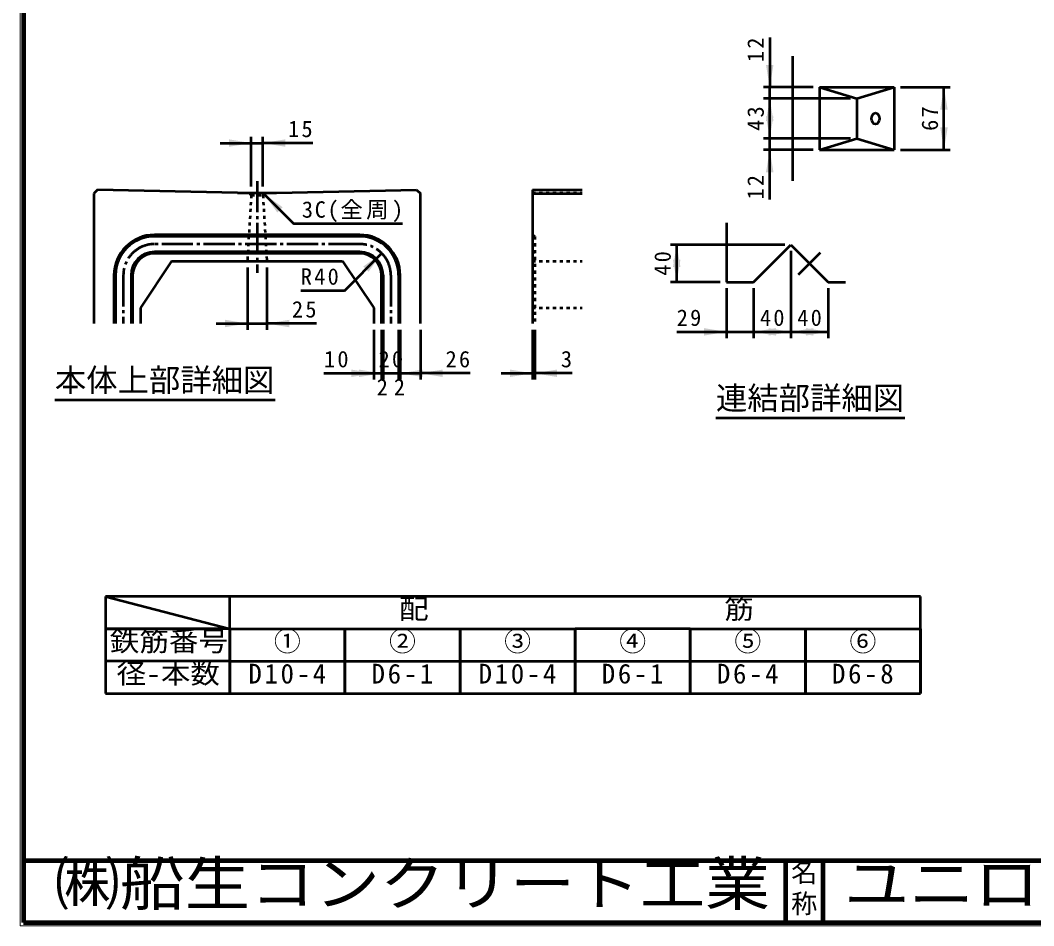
# Model space of a CAD drawing. Units: millimetres, scale not verified. Extents: x 100 to 4105, y 100 to 2870.
# Drawn here: x 100 to 1729, y 100 to 1555 of the extents above; entities that cross this region are included whole.
import ezdxf
from ezdxf.enums import TextEntityAlignment as Align

# ---------------------------------------------------------------- set-up
doc = ezdxf.new("R2010")
doc.units = ezdxf.units.MM
doc.header["$LTSCALE"] = 5
doc.linetypes.add('USER1', pattern=[2.2, 1, -1.2])
doc.linetypes.add('USER3', pattern=[13.4, 10, -1.2, 1, -1.2])
doc.layers.add('V-nasSTD', color=7, linetype='Continuous', lineweight=50)
doc.styles.add('ＭＳ ゴシック', font='')
doc.styles.get('ＭＳ ゴシック').set_extended_font_data('MS Gothic')

msp = doc.modelspace()

# ---------------------------------------------------------------- hatches: boundary and pattern name
at = {"layer": 'V-nasSTD'}
for points in [[(1298.515, 1483.482), (1304.515, 1447.482), (1310.515, 1483.482)], [(1590.515, 1411.482), (1584.515, 1447.482), (1578.515, 1411.482)], [(1310.515, 1393.482), (1304.515, 1429.482), (1298.515, 1393.482)], [(1298.515, 1400.982), (1304.515, 1364.982), (1310.515, 1400.982)], [(1578.515, 1382.982), (1584.515, 1346.982), (1590.515, 1382.982)], [(435.217, 1351.845), (471.217, 1357.845), (435.217, 1363.845)], [(525.967, 1363.845), (489.967, 1357.845), (525.967, 1351.845)], [(1310.515, 1310.982), (1304.515, 1346.982), (1298.515, 1310.982)], [(521.541, 1254.757), (491.842, 1275.97), (513.055, 1246.272)], [(1161.03, 1158.398), (1155.03, 1194.398), (1149.03, 1158.398)], [(659.734, 1151.002), (680.948, 1180.7), (651.249, 1159.487)], [(1149.03, 1170.398), (1155.03, 1134.398), (1161.03, 1170.398)], [(428.967, 1061.845), (464.967, 1067.845), (428.967, 1073.845)], [(532.217, 1073.845), (496.217, 1067.845), (532.217, 1061.845)], [(1199.03, 1048.398), (1235.03, 1054.398), (1199.03, 1060.398)], [(1314.53, 1060.398), (1278.53, 1054.398), (1314.53, 1048.398)], [(1302.53, 1048.398), (1338.53, 1054.398), (1302.53, 1060.398)], [(1374.53, 1060.398), (1338.53, 1054.398), (1374.53, 1048.398)], [(1362.53, 1048.398), (1398.53, 1054.398), (1362.53, 1060.398)], [(632.092, 981.845), (668.092, 987.845), (632.092, 993.845)], [(644.592, 981.845), (680.592, 987.845), (644.592, 993.845)], [(746.592, 993.845), (710.592, 987.845), (746.592, 981.845)], [(779.092, 993.845), (743.092, 987.845), (779.092, 981.845)], [(887.092, 981.845), (923.092, 987.845), (887.092, 993.845)], [(962.842, 993.845), (926.842, 987.845), (962.842, 981.845)]]:
    msp.add_hatch(color=256, dxfattribs=at).paths.add_polyline_path(points)

# ---------------------------------------------------------------- linework, layer by layer
at = {"layer": 'V-nasSTD', "lineweight": 100}
for p, q in [((105, 2865), (105, 105)), ((105, 205), (4100, 205)), ((1330, 205), (1330, 105)), ((1390, 205), (1390, 105)), ((105, 105), (4100, 105))]:
    msp.add_line(p, q, dxfattribs=at)
at = {"layer": 'V-nasSTD'}
for p, q in [((1304.515, 1527.482), (1304.515, 1447.482)), ((1341.015, 1497.232), (1341.015, 1297.232)), ((1374.515, 1447.482), (1294.515, 1447.482)), ((1304.515, 1429.482), (1304.515, 1447.482)), ((1384.515, 1447.482), (1384.515, 1346.982)), ((1384.515, 1447.482), (1504.515, 1447.482)), ((1384.515, 1447.482), (1444.515, 1429.482)), ((1444.515, 1429.482), (1504.515, 1447.482)), ((1504.515, 1447.482), (1504.515, 1346.982)), ((1514.515, 1447.482), (1594.515, 1447.482)), ((1584.515, 1346.982), (1584.515, 1447.482)), ((1434.515, 1429.482), (1294.515, 1429.482)), ((1304.515, 1364.982), (1304.515, 1429.482)), ((1444.515, 1429.482), (1444.515, 1364.982)), ((421.217, 1357.845), (471.217, 1357.845)), ((471.217, 1287.845), (471.217, 1367.845)), ((471.217, 1357.845), (489.967, 1357.845)), ((489.967, 1287.845), (489.967, 1367.845)), ((569.967, 1357.845), (489.967, 1357.845)), ((1434.515, 1364.982), (1294.515, 1364.982)), ((1304.515, 1346.982), (1304.515, 1364.982)), ((1384.515, 1346.982), (1444.515, 1364.982)), ((1444.515, 1364.982), (1504.515, 1346.982)), ((1374.515, 1346.982), (1294.515, 1346.982)), ((1304.515, 1266.982), (1304.515, 1346.982)), ((1384.515, 1346.982), (1504.515, 1346.982)), ((1514.515, 1346.982), (1594.515, 1346.982)), ((224.342, 1282.845), (218.092, 1276.595)), ((218.092, 1276.595), (218.092, 1067.845)), ((449.342, 1277.845), (224.342, 1282.845)), ((449.342, 1277.845), (511.842, 1277.845)), ((491.842, 1275.97), (539.553, 1228.259)), ((511.842, 1277.845), (736.842, 1282.845)), ((736.842, 1282.845), (743.092, 1276.595)), ((743.092, 1067.845), (743.092, 1276.595)), ((923.092, 1282.845), (1003.092, 1282.845)), ((923.092, 1282.845), (923.092, 1067.845)), ((923.092, 1276.595), (1003.092, 1276.595)), ((714.553, 1228.259), (539.553, 1228.259)), ((1235.03, 1229.398), (1235.03, 1134.398)), ((645.592, 1210.345), (315.592, 1210.345)), ((645.592, 1207.845), (315.592, 1207.845)), ((1328.53, 1194.398), (1145.03, 1194.398)), ((1155.03, 1134.398), (1155.03, 1194.398)), ((1278.53, 1134.398), (1338.53, 1194.398)), ((1338.53, 1194.398), (1398.53, 1134.398)), ((645.592, 1182.845), (315.592, 1182.845)), ((645.592, 1180.345), (315.592, 1180.345)), ((620.843, 1120.596), (680.948, 1180.7)), ((1338.53, 1184.398), (1338.53, 1044.398)), ((343.092, 1167.845), (293.092, 1092.845)), ((343.092, 1167.845), (618.092, 1167.845)), ((464.967, 1157.845), (464.967, 1057.845)), ((496.217, 1157.845), (496.217, 1057.845)), ((618.092, 1167.845), (668.092, 1092.845)), ((250.592, 1145.345), (250.592, 1067.845)), ((253.092, 1145.345), (253.092, 1067.845)), ((278.092, 1145.345), (278.092, 1067.845)), ((280.592, 1145.345), (280.592, 1067.845)), ((680.592, 1067.845), (680.592, 1145.345)), ((683.092, 1145.345), (683.092, 1067.845)), ((708.092, 1145.345), (708.092, 1067.845)), ((710.592, 1067.845), (710.592, 1145.345)), ((1225.03, 1134.398), (1145.03, 1134.398)), ((1235.03, 1134.398), (1278.53, 1134.398)), ((1235.03, 1124.398), (1235.03, 1044.398)), ((1278.53, 1124.398), (1278.53, 1044.398)), ((1398.53, 1134.398), (1426.53, 1134.398)), ((1398.53, 1124.398), (1398.53, 1044.398)), ((620.843, 1120.596), (550.843, 1120.596)), ((293.092, 1092.845), (293.092, 1067.845)), ((668.092, 1092.845), (668.092, 1067.845)), ((414.967, 1067.845), (464.967, 1067.845)), ((464.967, 1067.845), (496.217, 1067.845)), ((576.217, 1067.845), (496.217, 1067.845)), ((668.092, 1057.845), (668.092, 977.845)), ((680.592, 1057.845), (680.592, 977.845)), ((683.092, 1057.845), (683.092, 977.845)), ((708.092, 1057.845), (708.092, 977.845)), ((710.592, 1057.845), (710.592, 977.845)), ((743.092, 1057.845), (743.092, 977.845)), ((923.092, 1057.845), (923.092, 977.845)), ((926.842, 1057.845), (926.842, 977.845)), ((1155.03, 1054.398), (1235.03, 1054.398)), ((1235.03, 1054.398), (1278.53, 1054.398)), ((1278.53, 1054.398), (1338.53, 1054.398)), ((1338.53, 1054.398), (1398.53, 1054.398)), ((588.092, 987.845), (668.092, 987.845)), ((668.092, 987.845), (680.592, 987.845)), ((680.592, 987.845), (683.092, 987.845)), ((683.092, 987.845), (708.092, 987.845)), ((708.092, 987.845), (710.592, 987.845)), ((710.592, 987.845), (743.092, 987.845)), ((823.092, 987.845), (743.092, 987.845)), ((873.092, 987.845), (923.092, 987.845)), ((923.092, 987.845), (926.842, 987.845)), ((986.842, 987.845), (926.842, 987.845)), ((155.624, 945.01), (509.633, 945.01)), ((1218.069, 916.06), (1521.477, 916.06)), ((236.763, 629.336), (236.763, 577.336)), ((436.763, 629.336), (236.763, 629.336)), ((236.763, 629.336), (436.763, 577.336)), ((436.763, 577.336), (436.763, 629.336)), ((621.763, 629.336), (436.763, 629.336)), ((806.763, 629.336), (621.763, 629.336)), ((991.763, 629.336), (806.763, 629.336)), ((1176.763, 629.336), (991.763, 629.336)), ((1361.763, 629.336), (1176.763, 629.336)), ((1546.763, 629.336), (1361.763, 629.336)), ((1546.763, 577.336), (1546.763, 629.336)), ((236.763, 577.336), (401.763, 577.336)), ((236.763, 577.336), (236.763, 525.336)), ((436.763, 577.336), (236.763, 577.336)), ((436.763, 577.336), (621.763, 577.336)), ((436.763, 525.336), (436.763, 577.336)), ((436.763, 577.336), (436.763, 525.336)), ((621.763, 577.336), (806.763, 577.336)), ((621.763, 525.336), (621.763, 577.336)), ((621.763, 577.336), (621.763, 525.336)), ((806.763, 577.336), (991.763, 577.336)), ((806.763, 525.336), (806.763, 577.336)), ((806.763, 577.336), (806.763, 525.336)), ((991.763, 525.336), (991.763, 577.336)), ((991.763, 577.336), (991.763, 525.336)), ((1176.763, 577.336), (991.763, 577.336)), ((1176.763, 525.336), (1176.763, 577.336)), ((1176.763, 577.336), (1361.763, 577.336)), ((1176.763, 525.336), (1176.763, 577.336)), ((1176.763, 577.336), (1176.763, 525.336)), ((1361.763, 525.336), (1361.763, 577.336)), ((1361.763, 525.336), (1361.763, 577.336)), ((1361.763, 577.336), (1546.763, 577.336)), ((1361.763, 525.336), (1361.763, 577.336)), ((1361.763, 577.336), (1361.763, 525.336)), ((1546.763, 525.336), (1546.763, 577.336)), ((1546.763, 525.336), (1546.763, 577.336)), ((1546.763, 577.336), (1546.763, 525.336)), ((236.763, 525.336), (236.763, 473.336)), ((436.763, 525.336), (236.763, 525.336)), ((436.763, 525.336), (621.763, 525.336)), ((436.763, 473.336), (436.763, 525.336)), ((436.763, 525.336), (436.763, 473.336)), ((621.763, 525.336), (806.763, 525.336)), ((621.763, 473.336), (621.763, 525.336)), ((621.763, 525.336), (621.763, 473.336)), ((806.763, 525.336), (991.763, 525.336)), ((806.763, 473.336), (806.763, 525.336)), ((806.763, 525.336), (806.763, 473.336)), ((991.763, 473.336), (991.763, 525.336)), ((991.763, 525.336), (991.763, 473.336)), ((991.763, 525.336), (1176.763, 525.336)), ((1176.763, 473.336), (1176.763, 525.336)), ((1176.763, 525.336), (1361.763, 525.336)), ((1176.763, 473.336), (1176.763, 525.336)), ((1176.763, 525.336), (1176.763, 473.336)), ((1361.763, 473.336), (1361.763, 525.336)), ((1361.763, 473.336), (1361.763, 525.336)), ((1361.763, 525.336), (1546.763, 525.336)), ((1361.763, 473.336), (1361.763, 525.336)), ((1361.763, 525.336), (1361.763, 473.336)), ((1546.763, 473.336), (1546.763, 525.336)), ((1546.763, 473.336), (1546.763, 525.336)), ((1546.763, 525.336), (1546.763, 473.336)), ((236.763, 473.336), (436.763, 473.336)), ((436.763, 473.336), (621.763, 473.336)), ((621.763, 473.336), (806.763, 473.336)), ((806.763, 473.336), (991.763, 473.336)), ((991.763, 473.336), (1176.763, 473.336)), ((1176.763, 473.336), (1361.763, 473.336)), ((1361.763, 473.336), (1546.763, 473.336))]:
    msp.add_line(p, q, dxfattribs=at)
at = {"layer": 'V-nasSTD', "linetype": 'USER3'}
for p, q in [((480.592, 1296.595), (480.592, 1149.095)), ((645.592, 1195.345), (315.592, 1195.345)), ((1350.853, 1146.721), (1386.208, 1182.076)), ((265.592, 1145.345), (265.592, 1067.845)), ((695.592, 1145.345), (695.592, 1067.845))]:
    msp.add_line(p, q, dxfattribs=at)
at = {"layer": 'V-nasSTD', "linetype": 'USER1'}
for p, q in [((471.217, 1274.095), (464.967, 1167.845)), ((471.217, 1274.095), (467.467, 1277.845)), ((471.217, 1274.095), (489.967, 1274.095)), ((489.967, 1274.095), (493.717, 1277.845)), ((489.967, 1274.095), (496.217, 1167.845)), ((923.092, 1277.845), (1003.092, 1277.845)), ((926.842, 1207.845), (923.092, 1210.345)), ((926.842, 1207.845), (926.842, 1067.845)), ((923.092, 1180.345), (926.842, 1182.845)), ((923.092, 1167.845), (1003.092, 1167.845)), ((923.092, 1092.845), (1003.092, 1092.845))]:
    msp.add_line(p, q, dxfattribs=at)
at = {"layer": 'V-nasSTD', "lineweight": 13}
msp.add_lwpolyline([(100, 100), (100, 2870), (4105, 2870), (4105, 100)], close=True, dxfattribs=at)
at = {"layer": 'V-nasSTD'}
for centre, radius, start, end in [((315.592, 1145.345), 65, 90, 180), ((315.592, 1145.345), 62.5, 90, 180), ((645.592, 1145.345), 65, 0, 90), ((645.592, 1145.345), 62.5, 0, 90), ((315.592, 1145.345), 37.5, 90, 180), ((315.592, 1145.345), 35, 90, 180), ((645.592, 1145.345), 37.5, 0, 90), ((645.592, 1145.345), 35, 0, 90)]:
    msp.add_arc(centre, radius, start, end, dxfattribs=at)
at = {"layer": 'V-nasSTD', "linetype": 'USER3'}
for centre, start, end in [((315.592, 1145.345), 90, 180), ((645.592, 1145.345), 0, 90)]:
    msp.add_arc(centre, 50, start, end, dxfattribs=at)
at = {"layer": 'V-nasSTD'}
msp.add_ellipse((1474.515, 1397.232), major_axis=(0, 9), ratio=0.707107, dxfattribs=at)

# ---------------------------------------------------------------- texts
at = {"layer": 'V-nasSTD', "style": 'ＭＳ ゴシック'}
for s, height, p in [('3', 26.39, (968.842, 1023.845)), ('本体上部詳細図', 36.95, (155.624, 995.41)), ('2', 26.39, (672.842, 978.845)), ('2', 26.39, (700.342, 978.845)), ('連結部詳細図', 36.95, (1218.069, 966.46)), ('①', 31.67, (507.663, 572.936)), ('②', 31.67, (692.663, 572.936)), ('③', 31.67, (877.663, 572.936)), ('④', 31.67, (1062.663, 572.936)), ('⑤', 31.67, (1247.663, 572.936)), ('⑥', 31.67, (1432.663, 572.936)), ('名', 30.79, (1338.982, 200.999)), ('称', 30.79, (1338.976, 151.01))]:
    msp.add_text(s, height=height, dxfattribs=at).set_placement(p, align=Align.TOP_LEFT)
at = {"layer": 'V-nasSTD', "style": 'ＭＳ ゴシック', "width": 1.1}
for s, height, p in [('配\u3000\u3000\u3000\u3000\u3000\u3000\u3000\u3000\u3000\u3000筋', 31.67, (708.803, 624.936)), ('鉄筋番号', 31.67, (243.883, 572.936)), ('径-本数', 31.67, (254.683, 520.936)), ('㈱船生コンクリート工業', 69.65, (155.491, 202.55)), ('ユニロードⅡ Ｖ標準135°コーナー', 69.65, (1424.25, 202.47))]:
    msp.add_text(s, height=height, dxfattribs=at).set_placement(p, align=Align.TOP_LEFT)
at = {"layer": 'V-nasSTD', "char_height": 26.39, "attachment_point": 1, "rotation": 90, "style": 'ＭＳ ゴシック'}
for s, insert in [('\\T1.2;12', (1268.515, 1487.882)), ('\\T1.2;43', (1268.515, 1377.432)), ('\\T1.2;67', (1548.515, 1377.432)), ('\\T1.2;12', (1268.515, 1266.982)), ('\\T1.2;40', (1119.03, 1144.598))]:
    msp.add_mtext(s, dxfattribs=dict(at, insert=insert))
at = {"layer": 'V-nasSTD', "attachment_point": 1, "style": 'ＭＳ ゴシック'}
for s, insert, char_height in [('\\T1.2;15', (530.367, 1393.845), 26.39), ('\\T1.15;3C(全周)', (552.553, 1264.259), 26.39), ('\\T1.2;R40', (550.843, 1156.596), 26.39), ('\\T1.2;25', (536.617, 1103.845), 26.39), ('\\T1.2;29', (1155.03, 1090.398), 26.39), ('\\T1.2;40', (1288.73, 1090.398), 26.39), ('\\T1.2;40', (1348.73, 1090.398), 26.39), ('\\T1.2;10', (588.092, 1023.845), 26.39), ('\\T1.2;20', (675.792, 1023.845), 26.39), ('\\T1.2;26', (783.492, 1023.845), 26.39), ('\\T1.2;D10-4', (466.623, 520.936), 31.67), ('\\T1.2;D6-1', (664.583, 520.936), 31.67), ('\\T1.2;D10-4', (836.623, 520.936), 31.67), ('\\T1.2;D6-1', (1034.583, 520.936), 31.67), ('\\T1.2;D6-4', (1219.583, 520.936), 31.67), ('\\T1.2;D6-8', (1404.583, 520.936), 31.67)]:
    msp.add_mtext(s, dxfattribs=dict(at, insert=insert, char_height=char_height))

doc.saveas('drawing.dxf')
